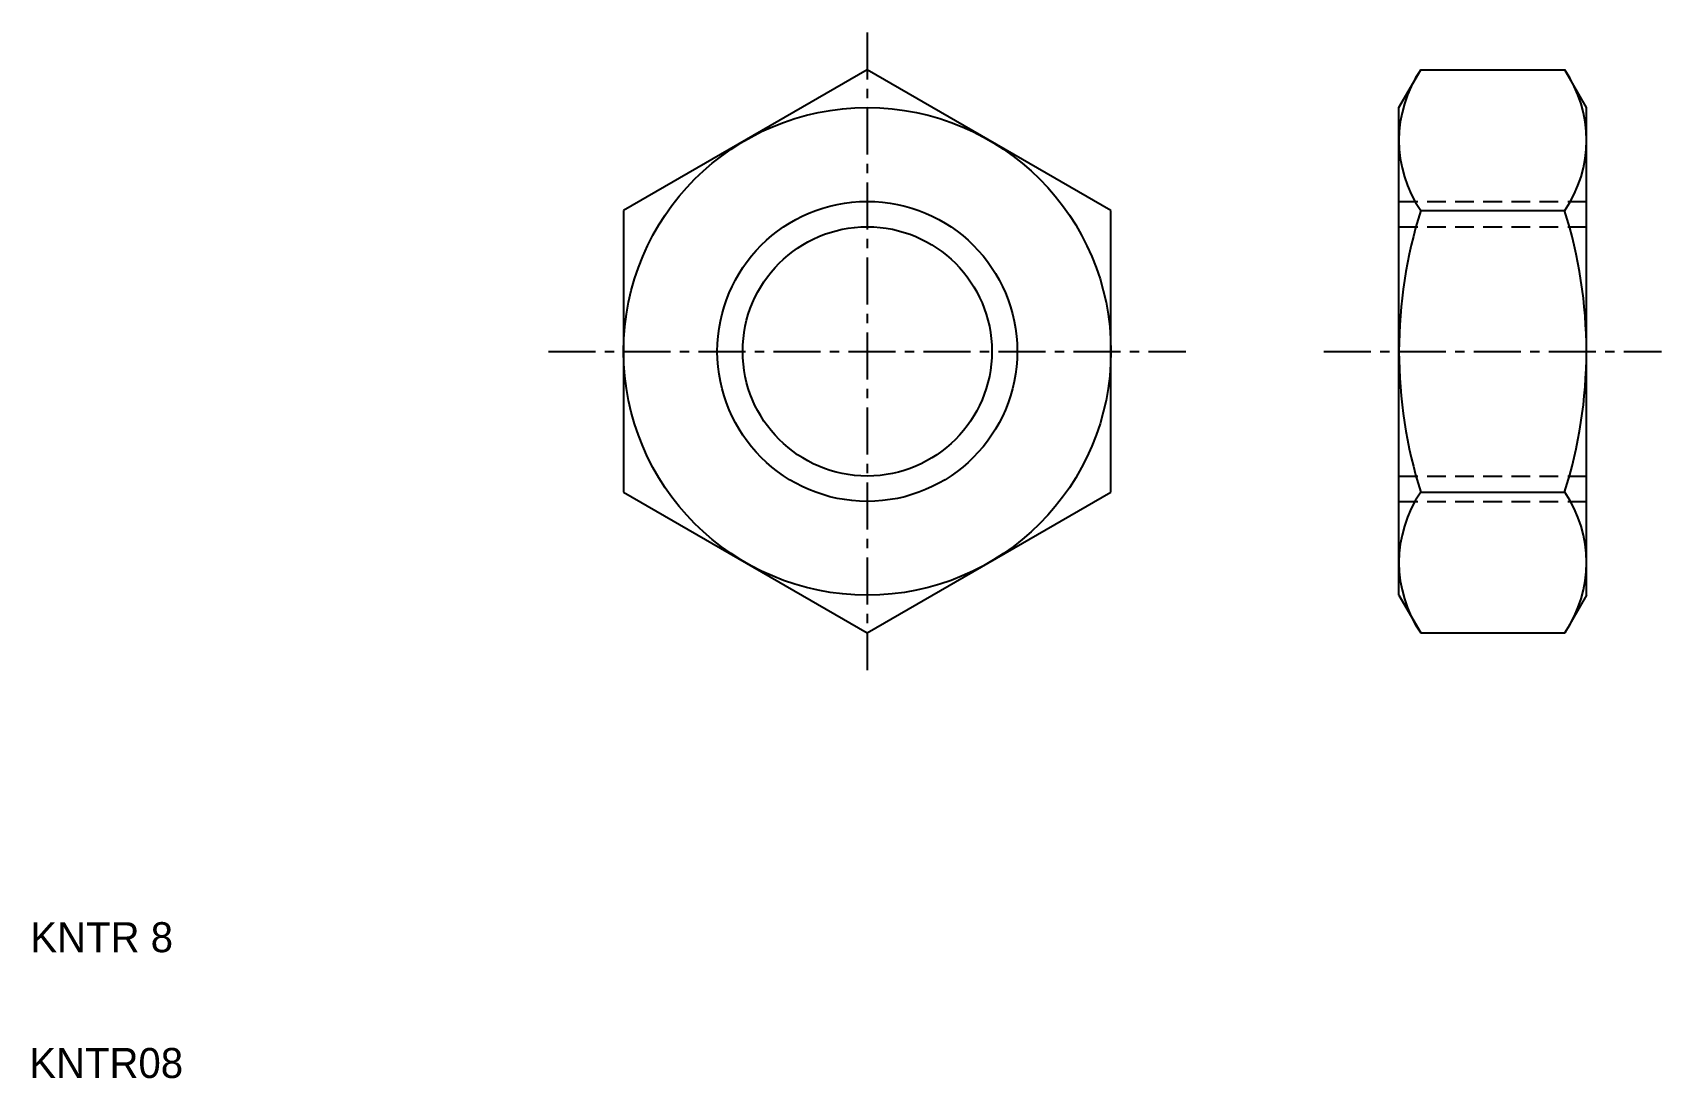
# Model space of a CAD drawing. Extents: x 2.1 to 45.5, y 2 to 29.9.
import ezdxf

# ---------------------------------------------------------------- set-up
doc = ezdxf.new("R2010")
doc.units = 0
doc.linetypes.add('CENTER', pattern=[2, 1.25, -0.25, 0.25, -0.25])
doc.linetypes.add('DASHED', pattern=[0.75, 0.5, -0.25])
doc.layers.get('0').update_dxf_attribs({"linetype": 'CONTINUOUS'})
doc.layers.add('CENTER', color=1, linetype='CENTER')

msp = doc.modelspace()

# ---------------------------------------------------------------- linework, layer by layer
at = {"color": 7, "linetype": 'CONTINUOUS'}
for p, q in [((24.351, 28.879), (17.851, 25.127)), ((30.851, 25.127), (24.351, 28.879)), ((38.532, 27.874), (39.113, 28.879)), ((39.113, 28.879), (42.952, 28.879)), ((43.532, 27.874), (42.952, 28.879)), ((38.532, 14.874), (38.532, 27.874)), ((43.532, 14.874), (43.532, 27.874)), ((43.532, 14.874), (43.532, 27.874)), ((17.851, 25.127), (17.851, 17.621)), ((30.851, 17.621), (30.851, 25.127)), ((39.113, 25.127), (42.952, 25.127)), ((17.851, 17.621), (24.351, 13.868)), ((24.351, 13.868), (30.851, 17.621)), ((39.113, 17.621), (42.952, 17.621)), ((21.101, 15.745), (21.101, 15.745)), ((38.532, 14.874), (39.113, 13.868)), ((43.532, 14.874), (42.952, 13.868)), ((39.113, 13.868), (42.952, 13.868))]:
    msp.add_line(p, q, dxfattribs=at)
at = {"color": 3, "linetype": 'DASHED'}
for p, q in [((38.532, 25.374), (43.532, 25.374)), ((38.532, 24.697), (43.532, 24.697)), ((38.532, 18.05), (43.532, 18.05)), ((38.532, 17.374), (43.532, 17.374))]:
    msp.add_line(p, q, dxfattribs=at)
at = {"color": 7, "linetype": 'CONTINUOUS'}
for radius in [6.5, 3.323]:
    msp.add_circle((24.351, 21.374), radius, dxfattribs=at)
at = {"color": 3, "linetype": 'CONTINUOUS'}
msp.add_circle((24.351, 21.374), 4, dxfattribs=at)
at = {"color": 7, "linetype": 'CONTINUOUS'}
for centre, radius, start, end in [((41.855, 27.003), 3.323, 145.6157, 214.3843), ((40.21, 27.003), 3.323, 325.6157, 34.3843), ((50.952, 21.374), 12.419, 162.412, 197.588), ((31.113, 21.374), 12.419, 342.412, 17.588), ((41.855, 15.745), 3.323, 145.6157, 214.3843), ((40.21, 15.745), 3.323, 325.6157, 34.3843)]:
    msp.add_arc(centre, radius, start, end, dxfattribs=at)
at = {"layer": 'CENTER', "color": 1, "linetype": 'CENTER'}
for p, q in [((24.351, 29.874), (24.351, 12.874)), ((15.851, 21.374), (32.851, 21.374)), ((36.532, 21.374), (45.532, 21.374))]:
    msp.add_line(p, q, dxfattribs=at)

# ---------------------------------------------------------------- texts
at = {"color": 7, "linetype": 'CONTINUOUS'}
for s, p in [('KNTR 8', (2.029, 5.354)), ('KNTR08', (2, 2))]:
    msp.add_text(s, height=0.8, dxfattribs=at).set_placement(p)

doc.saveas('drawing.dxf')
